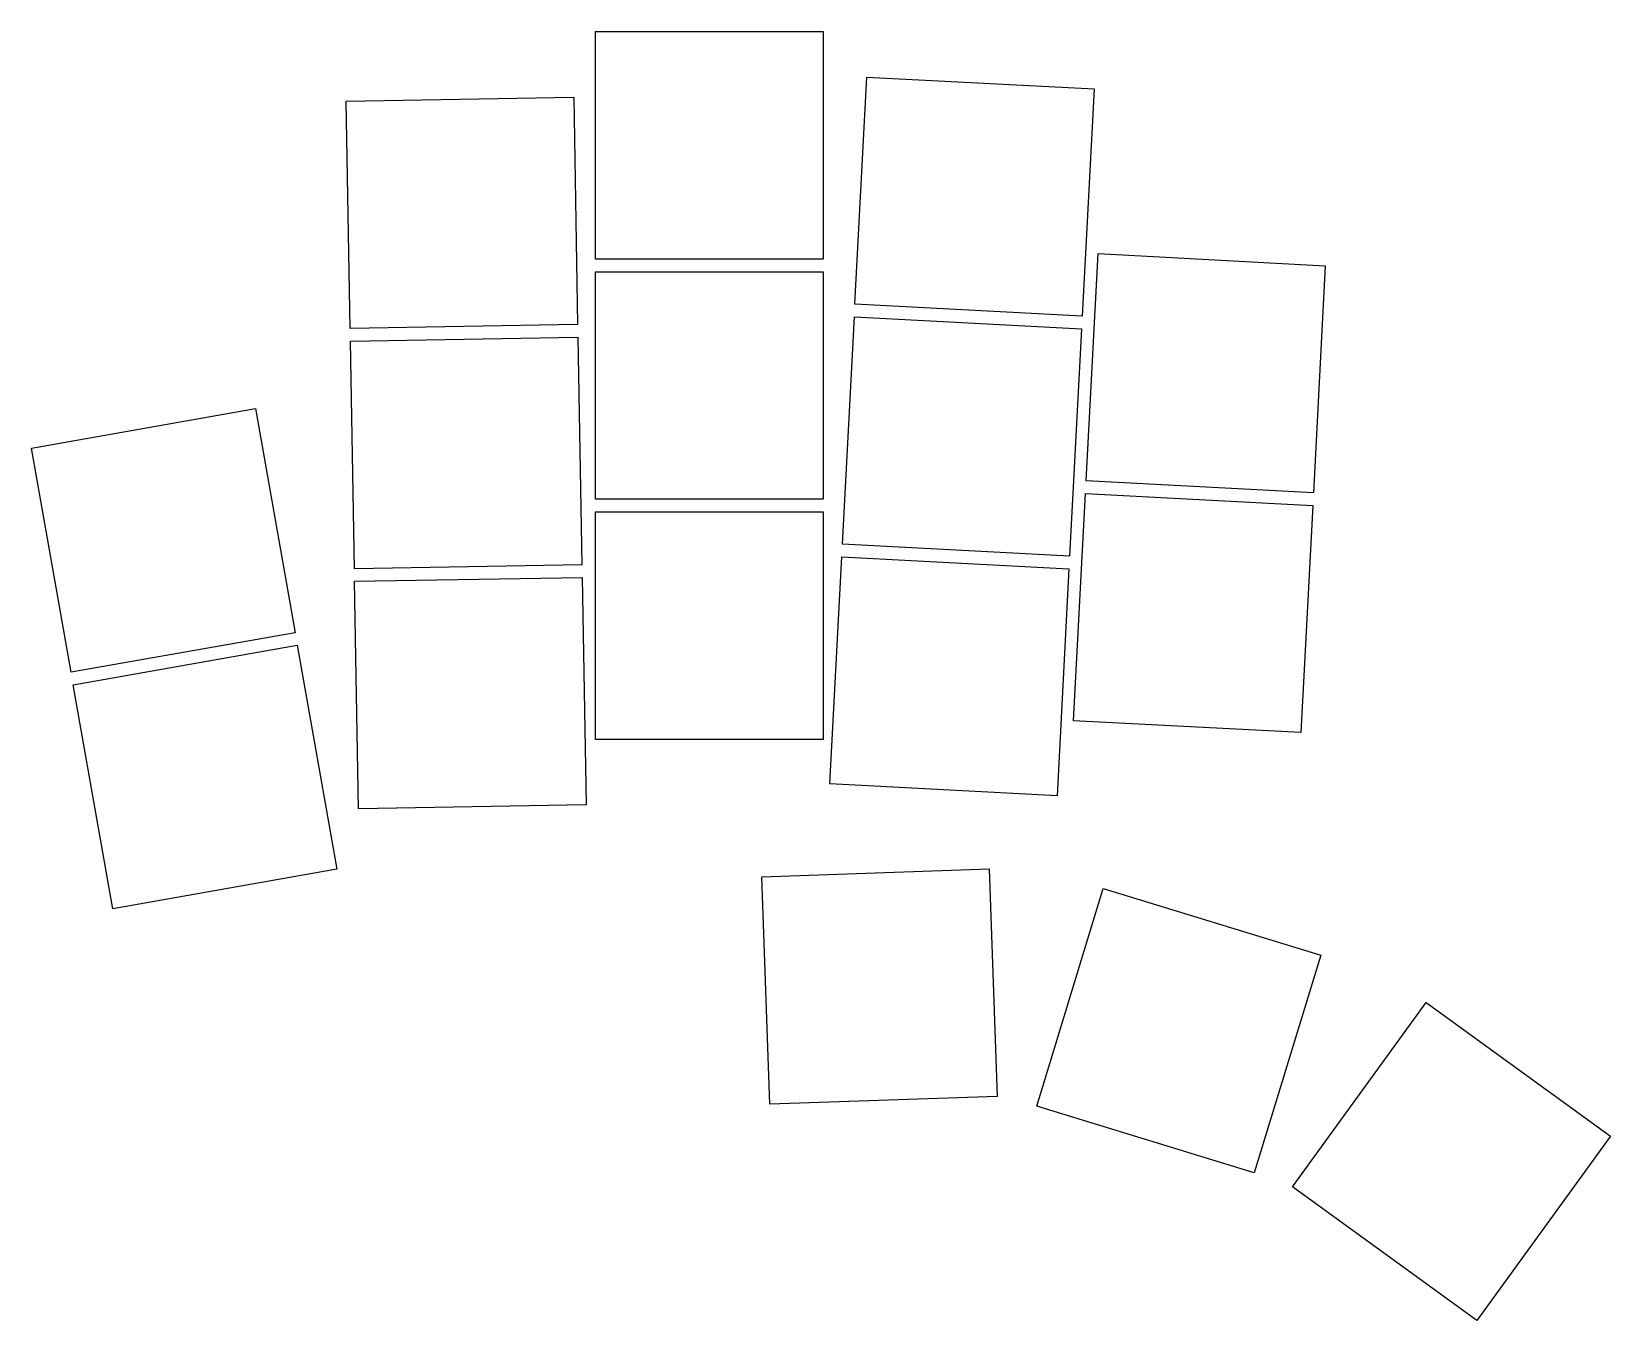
# Model space of a CAD drawing. Header units: millimetres. Extents: x -17 to 108, y -24 to 78.
import ezdxf

# ---------------------------------------------------------------- set-up
doc = ezdxf.new("R2010")
doc.units = ezdxf.units.MM

msp = doc.modelspace()

# ---------------------------------------------------------------- linework, layer by layer
for p, q in [((27.6, 77.68), (45.6, 77.68)), ((27.6, 59.68), (27.6, 77.68)), ((45.6, 77.68), (45.6, 59.68)), ((48.13, 56.11), (49.07, 74.08)), ((49.07, 74.08), (67.05, 73.14)), ((7.87, 72.18), (25.87, 72.5)), ((25.87, 72.5), (26.18, 54.5)), ((67.05, 73.14), (66.11, 55.17)), ((8.19, 54.18), (7.87, 72.18)), ((66.43, 42.13), (67.37, 60.11)), ((67.37, 60.11), (85.34, 59.16)), ((45.6, 59.68), (27.6, 59.68)), ((85.34, 59.16), (84.4, 41.19)), ((27.6, 58.68), (45.6, 58.68)), ((27.6, 40.68), (27.6, 58.68)), ((45.6, 58.68), (45.6, 40.68)), ((47.14, 37.13), (48.08, 55.11)), ((48.08, 55.11), (66.05, 54.17)), ((66.11, 55.17), (48.13, 56.11)), ((26.18, 54.5), (8.19, 54.18)), ((66.05, 54.17), (65.11, 36.19)), ((8.2, 53.18), (26.2, 53.5)), ((8.52, 35.19), (8.2, 53.18)), ((26.2, 53.5), (26.52, 35.5)), ((-17.02, 44.72), (0.7, 47.85)), ((0.7, 47.85), (3.83, 30.12)), ((-13.9, 27), (-17.02, 44.72)), ((84.4, 41.19), (66.43, 42.13)), ((45.6, 40.68), (27.6, 40.68)), ((65.43, 23.16), (66.37, 41.13)), ((66.37, 41.13), (84.35, 40.19)), ((84.35, 40.19), (83.41, 22.22)), ((27.6, 39.68), (45.6, 39.68)), ((27.6, 21.68), (27.6, 39.68)), ((45.6, 39.68), (45.6, 21.68)), ((65.11, 36.19), (47.14, 37.13)), ((26.52, 35.5), (8.52, 35.19)), ((46.14, 18.16), (47.09, 36.14)), ((47.09, 36.14), (65.06, 35.19)), ((65.06, 35.19), (64.12, 17.22)), ((8.54, 34.19), (26.53, 34.5)), ((8.85, 16.19), (8.54, 34.19)), ((26.53, 34.5), (26.85, 16.5)), ((3.83, 30.12), (-13.9, 27)), ((-13.73, 26.01), (4, 29.14)), ((4, 29.14), (7.13, 11.41)), ((-10.6, 8.29), (-13.73, 26.01)), ((83.41, 22.22), (65.43, 23.16)), ((45.6, 21.68), (27.6, 21.68)), ((64.12, 17.22), (46.14, 18.16)), ((26.85, 16.5), (8.85, 16.19)), ((7.13, 11.41), (-10.6, 8.29)), ((40.77, 10.81), (58.76, 11.44)), ((58.76, 11.44), (59.39, -6.55)), ((41.4, -7.18), (40.77, 10.81)), ((62.52, -7.33), (67.78, 9.88)), ((67.78, 9.88), (84.99, 4.62)), ((84.99, 4.62), (79.73, -12.6)), ((82.76, -13.7), (93.34, 0.87)), ((93.34, 0.87), (107.91, -9.71)), ((59.39, -6.55), (41.4, -7.18)), ((79.73, -12.6), (62.52, -7.33)), ((107.91, -9.71), (97.33, -24.28)), ((97.33, -24.28), (82.76, -13.7))]:
    msp.add_line(p, q)

doc.saveas('drawing.dxf')
